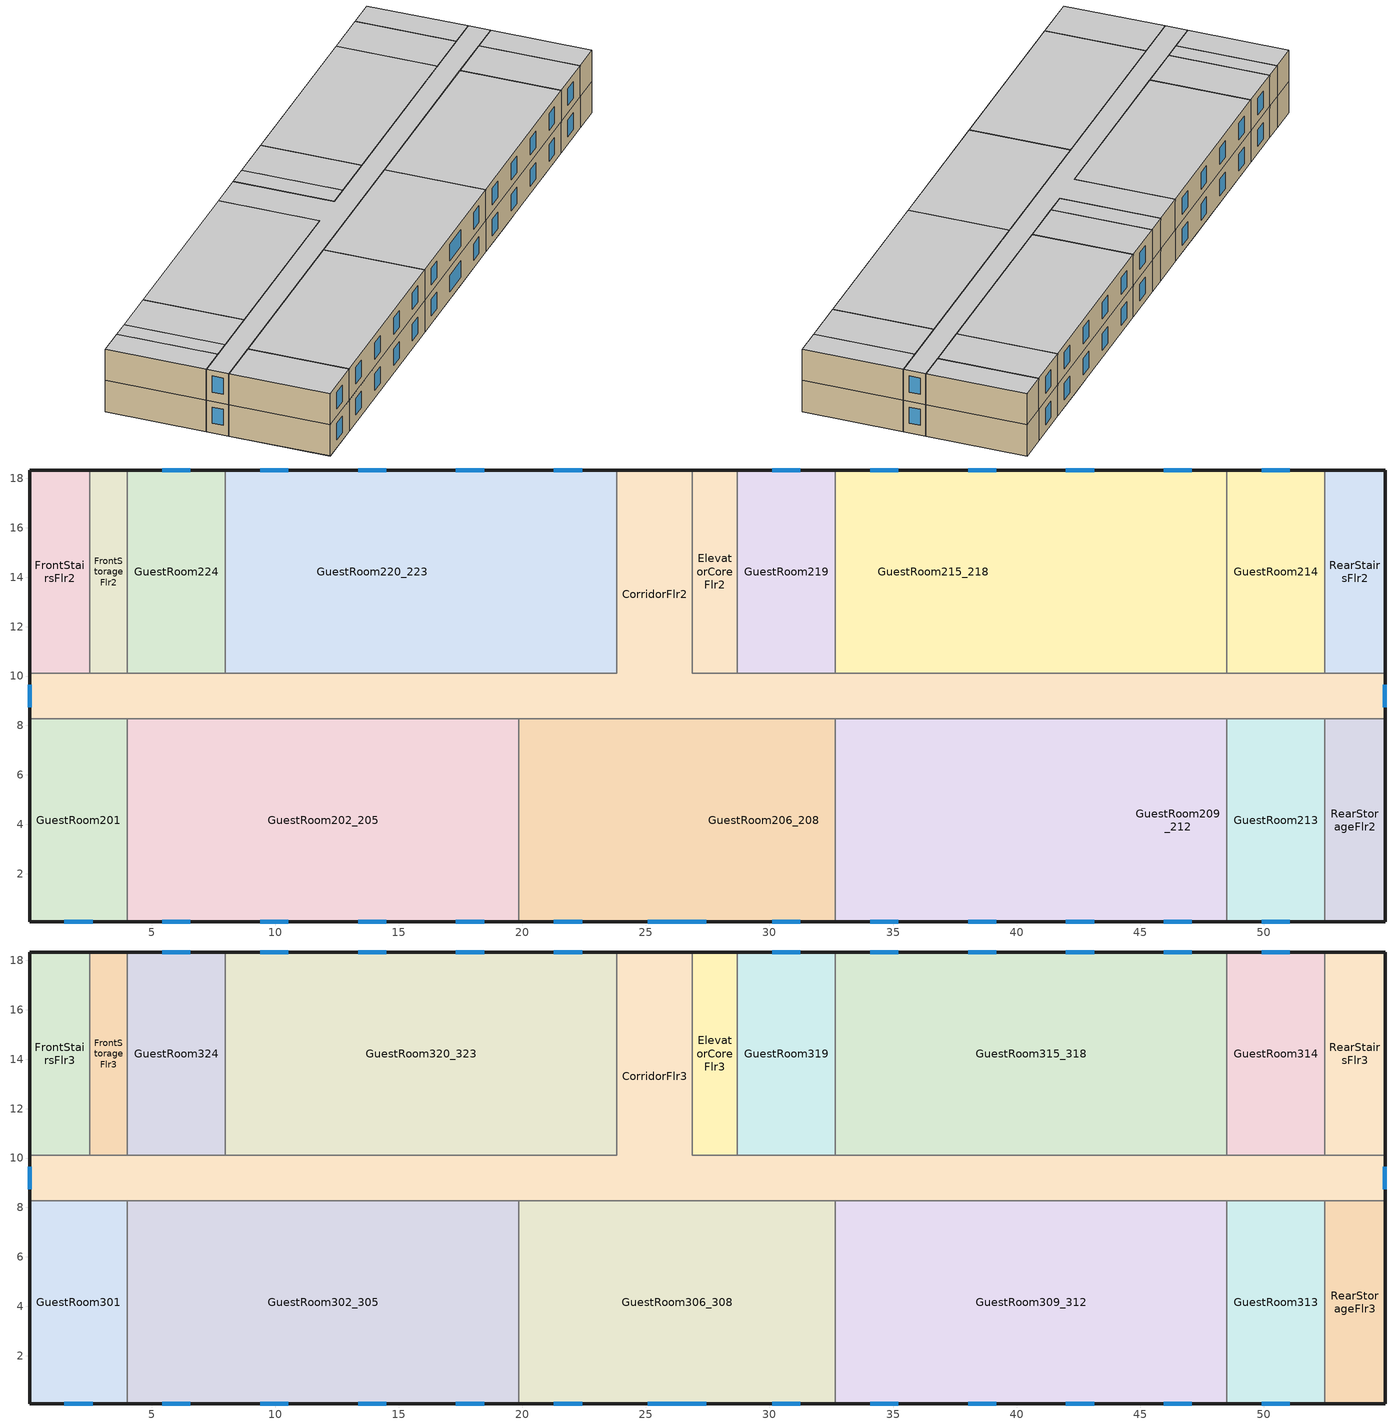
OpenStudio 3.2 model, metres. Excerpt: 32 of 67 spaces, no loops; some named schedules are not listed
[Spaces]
CorridorFlr2
 floor to CorridorFlr1: 26.87,18.34 26.87,10.11 54.91,10.11 54.91,8.28 0.05,8.28 0.05,10.11 23.82,10.11 23.82,18.34 z3.35
 wall outside: 0.05,10.11 0.05,8.28 / 54.91,8.28 54.91,10.11 / 26.87,18.34 23.82,18.34 z3.35:6.1
 wall to GuestRoom201: 0.05,8.28 4.01,8.28 z3.35:6.1
 wall to GuestRoom213: 48.51,8.28 52.47,8.28 z3.35:6.1
 wall to GuestRoom219: 32.66,10.11 28.7,10.11 z3.35:6.1
 wall to GuestRoom209_212: 32.66,8.28 48.51,8.28 z3.35:6.1
 wall to FrontStorageFlr2: 4.01,10.11 2.49,10.11 z3.35:6.1
 wall to RearStairsFlr2: 54.91,10.11 52.47,10.11 z3.35:6.1
 wall to ElevatorCoreFlr2: 28.7,10.11 26.87,10.11 26.87,18.34 z3.35:6.1
 wall to GuestRoom215_218: 48.51,10.11 32.66,10.11 z3.35:6.1
 wall to RearStorageFlr2: 52.47,8.28 54.91,8.28 z3.35:6.1
 wall to FrontStairsFlr2: 2.49,10.11 0.05,10.11 z3.35:6.1
 wall to GuestRoom206_208: 19.86,8.28 32.66,8.28 z3.35:6.1
 wall to GuestRoom220_223: 23.82,18.34 23.82,10.11 7.97,10.11 z3.35:6.1
 wall to GuestRoom202_205: 4.01,8.28 19.86,8.28 z3.35:6.1
 wall to GuestRoom224: 7.97,10.11 4.01,10.11 z3.35:6.1
 wall to GuestRoom214: 52.47,10.11 48.51,10.11 z3.35:6.1
 window: 0.05,9.66 0.05,8.73 / 54.91,8.73 54.91,9.66 z4.19:5.61
GuestRoom201
 floor to FrontLoungeFlr1: 4.01,8.28 4.01,0.05 0.05,0.05 0.05,8.28 z3.35
 wall outside: 0.05,8.28 0.05,0.05 4.01,0.05 z3.35:6.1
 wall to GuestRoom202_205: 4.01,0.05 4.01,8.28 z3.35:6.1
 window: 1.46,0.05 2.6,0.05 z4:5.45
GuestRoom220_223
 floor to FrontOfficeFlr1: 19.86,18.34 19.86,10.11 7.97,10.11 7.97,18.34 z3.35
 floor to ExerciseCenterFlr1: 23.82,18.34 23.82,10.11 19.86,10.11 19.86,18.34 z3.35
 wall outside: 23.82,18.34 7.97,18.34 z3.35:6.1
 wall to GuestRoom224: 7.97,18.34 7.97,10.11 z3.35:6.1
 window: 22.41,18.34 21.27,18.34 / 18.45,18.34 17.31,18.34 / 14.49,18.34 13.35,18.34 / 10.52,18.34 9.39,18.34 z4:5.45
GuestRoom202_205
 floor to FrontLoungeFlr1: 19.86,8.28 19.86,0.05 4.01,0.05 4.01,8.28 z3.35
 wall outside: 4.01,0.05 19.86,0.05 z3.35:6.1
 wall to GuestRoom206_208: 19.86,0.05 19.86,8.28 z3.35:6.1
 window: 17.31,0.05 18.45,0.05 / 9.39,0.05 10.52,0.05 / 13.35,0.05 14.49,0.05 / 5.42,0.05 6.56,0.05 z4:5.45
GuestRoom219
 floor to LaundryRoomFlr1: 32.66,18.34 32.66,10.11 28.7,10.11 28.7,18.34 z3.35
 wall outside: 32.66,18.34 28.7,18.34 z3.35:6.1
 wall to GuestRoom215_218: 32.66,10.11 32.66,18.34 z3.35:6.1
 wall to ElevatorCoreFlr2: 28.7,18.34 28.7,10.11 z3.35:6.1
 window: 31.25,18.34 30.11,18.34 z4:5.45
GuestRoom215_218
 floor to EmployeeLoungeFlr1: 44.55,18.34 44.55,10.11 40.59,10.11 40.59,18.34 z3.35
 floor to LaundryRoomFlr1: 40.59,18.34 40.59,10.11 32.66,10.11 32.66,18.34 z3.35
 floor to GuestRoom105: 48.51,18.34 48.51,10.11 44.55,10.11 44.55,18.34 z3.35
 wall outside: 48.51,18.34 32.66,18.34 z3.35:6.1
 wall to GuestRoom214: 48.51,10.11 48.51,18.34 z3.35:6.1
 window: 43.14,18.34 42,18.34 / 39.18,18.34 38.04,18.34 / 47.1,18.34 45.96,18.34 / 35.21,18.34 34.07,18.34 z4:5.45
GuestRoom213
 floor to GuestRoom103: 52.47,8.28 52.47,0.05 48.51,0.05 48.51,8.28 z3.35
 wall outside: 48.51,0.05 52.47,0.05 z3.35:6.1
 wall to GuestRoom209_212: 48.51,8.28 48.51,0.05 z3.35:6.1
 wall to RearStorageFlr2: 52.47,0.05 52.47,8.28 z3.35:6.1
 window: 49.92,0.05 51.06,0.05 z4:5.45
FrontStorageFlr2
 floor to FrontStorageFlr1: 4.01,18.34 4.01,10.11 2.49,10.11 2.49,18.34 z3.35
 wall outside: 4.01,18.34 2.49,18.34 z3.35:6.1
 wall to FrontStairsFlr2: 2.49,18.34 2.49,10.11 z3.35:6.1
 wall to GuestRoom224: 4.01,10.11 4.01,18.34 z3.35:6.1
GuestRoom206_208
 floor to RestroomFlr1: 23.82,8.28 23.82,0.05 19.86,0.05 19.86,8.28 z3.35
 floor to CorridorFlr1: 26.87,8.28 26.87,0.05 23.82,0.05 23.82,8.28 z3.35
 floor to MeetingRoomFlr1: 32.66,8.28 32.66,0.05 26.87,0.05 26.87,8.28 z3.35
 wall outside: 19.86,0.05 32.66,0.05 z3.35:6.1
 wall to GuestRoom209_212: 32.66,0.05 32.66,8.28 z3.35:6.1
 window: 25.08,0.05 27.44,0.05 / 21.27,0.05 22.41,0.05 / 30.11,0.05 31.25,0.05 z4:5.45
RearStorageFlr2
 floor to RearStorageFlr1: 54.91,8.28 54.91,0.05 52.47,0.05 52.47,8.28 z3.35
 wall outside: 52.47,0.05 54.91,0.05 54.91,8.28 z3.35:6.1
ElevatorCoreFlr2
 floor to ElevatorCoreFlr1: 28.7,18.34 28.7,10.11 26.87,10.11 26.87,18.34 z3.35
 wall outside: 28.7,18.34 26.87,18.34 z3.35:6.1
GuestRoom224
 floor to FrontOfficeFlr1: 7.97,18.34 7.97,10.11 4.01,10.11 4.01,18.34 z3.35
 wall outside: 7.97,18.34 4.01,18.34 z3.35:6.1
 window: 6.56,18.34 5.42,18.34 z4:5.45
RearStairsFlr2
 floor to RearStairsFlr1: 54.91,18.34 54.91,10.11 52.47,10.11 52.47,18.34 z3.35
 wall outside: 54.91,10.11 54.91,18.34 52.47,18.34 z3.35:6.1
 wall to GuestRoom214: 52.47,18.34 52.47,10.11 z3.35:6.1
FrontStairsFlr2
 floor to FrontStairsFlr1: 2.49,18.34 2.49,10.11 0.05,10.11 0.05,18.34 z3.35
 wall outside: 2.49,18.34 0.05,18.34 0.05,10.11 z3.35:6.1
GuestRoom209_212
 floor to GuestRoom102: 48.51,8.28 48.51,0.05 44.55,0.05 44.55,8.28 z3.35
 floor to GuestRoom101: 44.55,8.28 44.55,0.05 40.59,0.05 40.59,8.28 z3.35
 floor to MeetingRoomFlr1: 36.62,8.28 36.62,0.05 32.66,0.05 32.66,8.28 z3.35
 floor to MechanicalRoomFlr1: 40.59,8.28 40.59,0.05 36.62,0.05 36.62,8.28 z3.35
 wall outside: 32.66,0.05 48.51,0.05 z3.35:6.1
 window: 34.07,0.05 35.21,0.05 / 38.04,0.05 39.18,0.05 / 45.96,0.05 47.1,0.05 / 42,0.05 43.14,0.05 z4:5.45
GuestRoom214
 floor to GuestRoom104: 52.47,18.34 52.47,10.11 48.51,10.11 48.51,18.34 z3.35
 wall outside: 52.47,18.34 48.51,18.34 z3.35:6.1
 window: 51.06,18.34 49.92,18.34 z4:5.45
GuestRoom319
 floor to GuestRoom219: 32.66,18.34 32.66,10.11 28.7,10.11 28.7,18.34 z6.1
 wall outside: 32.66,18.34 28.7,18.34 z6.1:8.84
 wall to CorridorFlr3: 28.7,10.11 32.66,10.11 z6.1:8.84
 wall to GuestRoom315_318: 32.66,10.11 32.66,18.34 z6.1:8.84
 wall to ElevatorCoreFlr3: 28.7,18.34 28.7,10.11 z6.1:8.84
 window: 31.25,18.34 30.11,18.34 z6.75:8.19
 ceiling to GuestRoom419: 32.66,10.11 32.66,18.34 28.7,18.34 28.7,10.11 z8.84
GuestRoom320_323
 floor to GuestRoom220_223: 23.82,18.34 23.82,10.11 7.97,10.11 7.97,18.34 z6.1
 wall outside: 23.82,18.34 7.97,18.34 z6.1:8.84
 wall to CorridorFlr3: 7.97,10.11 23.82,10.11 23.82,18.34 z6.1:8.84
 wall to GuestRoom324: 7.97,18.34 7.97,10.11 z6.1:8.84
 window: 10.52,18.34 9.39,18.34 / 14.49,18.34 13.35,18.34 / 18.45,18.34 17.31,18.34 / 22.41,18.34 21.27,18.34 z6.75:8.19
 ceiling to GuestRoom420_423: 23.82,10.11 23.82,18.34 7.97,18.34 7.97,10.11 z8.84
RearStorageFlr3
 floor to RearStorageFlr2: 54.91,8.28 54.91,0.05 52.47,0.05 52.47,8.28 z6.1
 wall outside: 52.47,0.05 54.91,0.05 54.91,8.28 z6.1:8.84
 wall to GuestRoom313: 52.47,8.28 52.47,0.05 z6.1:8.84
 wall to CorridorFlr3: 54.91,8.28 52.47,8.28 z6.1:8.84
 ceiling to RearStorageFlr4: 54.91,0.05 54.91,8.28 52.47,8.28 52.47,0.05 z8.84
GuestRoom302_305
 floor to GuestRoom202_205: 19.86,8.28 19.86,0.05 4.01,0.05 4.01,8.28 z6.1
 wall outside: 4.01,0.05 19.86,0.05 z6.1:8.84
 wall to CorridorFlr3: 19.86,8.28 4.01,8.28 z6.1:8.84
 wall to GuestRoom306_308: 19.86,0.05 19.86,8.28 z6.1:8.84
 wall to GuestRoom301: 4.01,8.28 4.01,0.05 z6.1:8.84
 window: 5.42,0.05 6.56,0.05 / 17.31,0.05 18.45,0.05 / 9.39,0.05 10.52,0.05 / 13.35,0.05 14.49,0.05 z6.75:8.19
 ceiling to GuestRoom402_405: 19.86,0.05 19.86,8.28 4.01,8.28 4.01,0.05 z8.84
CorridorFlr3
 floor to CorridorFlr2: 26.87,18.34 26.87,10.11 54.91,10.11 54.91,8.28 0.05,8.28 0.05,10.11 23.82,10.11 23.82,18.34 z6.1
 wall outside: 0.05,10.11 0.05,8.28 / 26.87,18.34 23.82,18.34 / 54.91,8.28 54.91,10.11 z6.1:8.84
 wall to ElevatorCoreFlr3: 28.7,10.11 26.87,10.11 26.87,18.34 z6.1:8.84
 wall to FrontStairsFlr3: 2.49,10.11 0.05,10.11 z6.1:8.84
 wall to RearStairsFlr3: 54.91,10.11 52.47,10.11 z6.1:8.84
 wall to GuestRoom301: 0.05,8.28 4.01,8.28 z6.1:8.84
 wall to GuestRoom313: 48.51,8.28 52.47,8.28 z6.1:8.84
 wall to FrontStorageFlr3: 4.01,10.11 2.49,10.11 z6.1:8.84
 wall to GuestRoom314: 52.47,10.11 48.51,10.11 z6.1:8.84
 wall to GuestRoom324: 7.97,10.11 4.01,10.11 z6.1:8.84
 wall to GuestRoom309_312: 32.66,8.28 48.51,8.28 z6.1:8.84
 wall to GuestRoom306_308: 19.86,8.28 32.66,8.28 z6.1:8.84
 wall to GuestRoom315_318: 48.51,10.11 32.66,10.11 z6.1:8.84
 window: 54.91,8.73 54.91,9.66 / 0.05,9.66 0.05,8.73 z6.94:8.36
 ceiling to CorridorFlr4: 54.91,8.28 54.91,10.11 26.87,10.11 26.87,18.34 23.82,18.34 23.82,10.11 0.05,10.11 0.05,8.28 z8.84
GuestRoom315_318
 floor to GuestRoom215_218: 48.51,18.34 48.51,10.11 32.66,10.11 32.66,18.34 z6.1
 wall outside: 48.51,18.34 32.66,18.34 z6.1:8.84
 wall to GuestRoom314: 48.51,10.11 48.51,18.34 z6.1:8.84
 window: 35.21,18.34 34.07,18.34 / 43.14,18.34 42,18.34 / 47.1,18.34 45.96,18.34 / 39.18,18.34 38.04,18.34 z6.75:8.19
 ceiling to GuestRoom415_418: 48.51,10.11 48.51,18.34 32.66,18.34 32.66,10.11 z8.84
GuestRoom301
 floor to GuestRoom201: 4.01,8.28 4.01,0.05 0.05,0.05 0.05,8.28 z6.1
 wall outside: 0.05,8.28 0.05,0.05 4.01,0.05 z6.1:8.84
 window: 1.46,0.05 2.6,0.05 z6.75:8.19
 ceiling to GuestRoom401: 4.01,0.05 4.01,8.28 0.05,8.28 0.05,0.05 z8.84
GuestRoom314
 floor to GuestRoom214: 52.47,18.34 52.47,10.11 48.51,10.11 48.51,18.34 z6.1
 wall outside: 52.47,18.34 48.51,18.34 z6.1:8.84
 wall to RearStairsFlr3: 52.47,10.11 52.47,18.34 z6.1:8.84
 window: 51.06,18.34 49.92,18.34 z6.75:8.19
 ceiling to GuestRoom414: 52.47,10.11 52.47,18.34 48.51,18.34 48.51,10.11 z8.84
GuestRoom309_312
 floor to GuestRoom209_212: 48.51,8.28 48.51,0.05 32.66,0.05 32.66,8.28 z6.1
 wall outside: 32.66,0.05 48.51,0.05 z6.1:8.84
 wall to GuestRoom306_308: 32.66,8.28 32.66,0.05 z6.1:8.84
 wall to GuestRoom313: 48.51,0.05 48.51,8.28 z6.1:8.84
 window: 45.96,0.05 47.1,0.05 / 42,0.05 43.14,0.05 / 34.07,0.05 35.21,0.05 / 38.04,0.05 39.18,0.05 z6.75:8.19
 ceiling to GuestRoom409_412: 48.51,0.05 48.51,8.28 32.66,8.28 32.66,0.05 z8.84
ElevatorCoreFlr3
 floor to ElevatorCoreFlr2: 28.7,18.34 28.7,10.11 26.87,10.11 26.87,18.34 z6.1
 wall outside: 28.7,18.34 26.87,18.34 z6.1:8.84
 ceiling to ElevatorCoreFlr4: 28.7,10.11 28.7,18.34 26.87,18.34 26.87,10.11 z8.84
GuestRoom313
 floor to GuestRoom213: 52.47,8.28 52.47,0.05 48.51,0.05 48.51,8.28 z6.1
 wall outside: 48.51,0.05 52.47,0.05 z6.1:8.84
 window: 49.92,0.05 51.06,0.05 z6.75:8.19
 ceiling to GuestRoom413: 52.47,0.05 52.47,8.28 48.51,8.28 48.51,0.05 z8.84
GuestRoom306_308
 floor to GuestRoom206_208: 32.66,8.28 32.66,0.05 19.86,0.05 19.86,8.28 z6.1
 wall outside: 19.86,0.05 32.66,0.05 z6.1:8.84
 window: 21.27,0.05 22.41,0.05 / 25.08,0.05 27.44,0.05 / 30.11,0.05 31.25,0.05 z6.75:8.19
 ceiling to GuestRoom406_408: 32.66,0.05 32.66,8.28 19.86,8.28 19.86,0.05 z8.84
FrontStorageFlr3
 floor to FrontStorageFlr2: 4.01,18.34 4.01,10.11 2.49,10.11 2.49,18.34 z6.1
 wall outside: 4.01,18.34 2.49,18.34 z6.1:8.84
 wall to FrontStairsFlr3: 2.49,18.34 2.49,10.11 z6.1:8.84
 wall to GuestRoom324: 4.01,10.11 4.01,18.34 z6.1:8.84
 ceiling to FrontStorageFlr4: 4.01,10.11 4.01,18.34 2.49,18.34 2.49,10.11 z8.84
GuestRoom324
 floor to GuestRoom224: 7.97,18.34 7.97,10.11 4.01,10.11 4.01,18.34 z6.1
 wall outside: 7.97,18.34 4.01,18.34 z6.1:8.84
 window: 6.56,18.34 5.42,18.34 z6.75:8.19
 ceiling to GuestRoom424: 7.97,10.11 7.97,18.34 4.01,18.34 4.01,10.11 z8.84
RearStairsFlr3
 floor to RearStairsFlr2: 54.91,18.34 54.91,10.11 52.47,10.11 52.47,18.34 z6.1
 wall outside: 54.91,10.11 54.91,18.34 52.47,18.34 z6.1:8.84
 ceiling to RearStairsFlr4: 54.91,10.11 54.91,18.34 52.47,18.34 52.47,10.11 z8.84
FrontStairsFlr3
 floor to FrontStairsFlr2: 2.49,18.34 2.49,10.11 0.05,10.11 0.05,18.34 z6.1
 wall outside: 2.49,18.34 0.05,18.34 0.05,10.11 z6.1:8.84
 ceiling to FrontStairsFlr4: 2.49,10.11 2.49,18.34 0.05,18.34 0.05,10.11 z8.84
[Building]
-SmallHotel-ASHRAE 169-2006-2A created: 2020-01-30 15:07:55 -0700: North Axis {deg}=180; Default Construction Set=90.1-2010 - SmHotel - ASHRAE 169-2006-2A; Standards Number of Stories=4; Standards Number of Above Ground Stories=4; Standards Building Type=SmallHotel
[Site]
Houston Bush Intercontinental_TX_USA: Latitude {deg}=30; Longitude {deg}=-95.37; Time Zone {hr}=-6; Elevation {m}=29; Terrain=Suburbs
[Site:WaterMainsTemperature]
Calculation Method=Correlation; Annual Average Outdoor Air Temperature {C}=20.3167; Maximum Difference In Monthly Average Outdoor Air Temperatures {deltaC}=17.8
[SizingPeriod:DesignDay] Barometric Pressure {Pa}=100977; Sky Clearness=0; Rain Indicator=0; Snow Indicator=0; Day of Month=21; Daylight Saving Time Indicator=0; Humidity Indicating Type=Wetbulb; Dry-Bulb Temperature Range Modifier Type=DefaultMultipliers
Name | Maximum Dry-Bulb Temperature {C} | Daily Dry-Bulb Temperature Range {deltaC} | Humidity Indicating Conditions at Maximum Dry-Bulb | Wind Speed {m/s} | Wind Direction {deg} | Month | Day Type | Solar Model Indicator | ASHRAE Taub | ASHRAE Taud
Houston Bush Intercontinental Ann Htg 99.6% Condns DB | -1.6 | 0 | -1.6 | 2.8 | 0 | 1 | WinterDesignDay | ASHRAEClearSky
Houston Bush Intercontinental Ann Clg .4% Condns DB=>MWB | 36 | 10.1 | 24.8 | 3.5 | 170 | 7 | SummerDesignDay | ASHRAETau | 0.499 | 1.97
[Site:GroundTemperature:BuildingSurface]
20.56, 20.52, 20.65, 20.78, 20.93, 21.04, 21.11, 21.13, 21.1, 21, 20.86, 20.64
[ClimateZones]
Climate Zone Institution Name 1=ASHRAE; Climate Zone Document Name 1=ANSI/ASHRAE Standard 169; Climate Zone Document Year 1=2006; Climate Zone Value 1=2A; Climate Zone Institution Name 2=CEC; Climate Zone Document Name 2=California Climate Zone Descriptions; Climate Zone Document Year 2=1995
[Material:NoMass] Thermal Absorptance=0.9; Solar Absorptance=0.7
Name | Roughness | Thermal Resistance {m2-K/W} | Visible Absorptance
CP02 CARPET PAD | VeryRough | 0.21648 | 0.8
Typical Insulation R-6.78 | Smooth | 1.19347 | 0.7
Typical Carpet Pad | Smooth | 0.21648 | 0.8
Typical Insulation R-5.89 | Smooth | 1.03652 | 0.7
Typical Insulation R-19.72; Typical Insulation R-19.72 1; Typical Insulation R-19.72 2 | Smooth | 3.4722 | 0.7
Typical Insulation R-0.58; Typical Insulation R-0.58 1; Typical Insulation R-0.58 2 | Smooth | 0.101875 | 0.7
Typical Insulation R-8.93; Typical Insulation R-8.93 1 | Smooth | 1.57183 | 0.7
Typical Insulation R-13.45; Typical Insulation R-13.45 1 | Smooth | 2.368 | 0.7
[Material]
Name | Roughness | Thickness {m} | Conductivity {W/m-K} | Density {kg/m3} | Specific Heat {J/kg-K} | Thermal Absorptance | Solar Absorptance | Visible Absorptance
4 in. Normalweight Concrete Floor | MediumRough | 0.1016 | 2.31 | 2322 | 832 | 0.9 | 0.7 | 0.7
25mm Stucco | Smooth | 0.0254 | 0.72 | 1856 | 840 | 0.9 | 0.7 | 0.7
5/8 in. Gypsum Board | MediumSmooth | 0.0159 | 0.16 | 800 | 1090 | 0.9 | 0.7 | 0.7
Roof Membrane - Highly Reflective | VeryRough | 0.0095 | 0.16 | 1121.29 | 1460 | 0.75 | 0.45 | 0.7
Metal Roof Surface; F08 Metal surface | Smooth | 0.0008 | 45.28 | 7824 | 500 | 0.9 | 0.7 | 0.7
1/2 in. Gypsum Board | Smooth | 0.0127 | 0.16 | 800 | 1090 | 0.9 | 0.7 | 0.5
6 in. Normalweight Concrete Floor | MediumRough | 0.1524 | 2.31 | 2322 | 832 | 0.9 | 0.7 | 0.7
8 in. Concrete Block Basement Wall | MediumRough | 0.2032 | 1.326 | 1842 | 912 | 0.9 | 0.7 | 0.7
G05 25mm wood | MediumSmooth | 0.0254 | 0.15 | 608 | 1630 | 0.9 | 0.5 | 0.5
[DefaultConstructionSet] Interior Partition Construction=Typical Interior Partition
Name | Default Exterior Surface Constructions | Default Interior Surface Constructions | Default Ground Contact Surface Constructions | Default Exterior SubSurface Constructions | Default Interior SubSurface Constructions
90.1-2010 - SmHotel - ASHRAE 169-2006-2A | Default Surface Constructions 1 | Default Surface Constructions 2 | Default Surface Constructions 3 | Default Sub Surface Constructions 1 | Default Sub Surface Constructions 2
90.1-2010 - SmHotel - ASHRAE 169-2006-2A 1 | Default Surface Constructions 4 | Default Surface Constructions 5 | Default Surface Constructions 6 | Default Sub Surface Constructions 3 | Default Sub Surface Constructions 4
90.1-2010 - SmHotel - ASHRAE 169-2006-2A 2 | Default Surface Constructions 7 | Default Surface Constructions 8 | Default Surface Constructions 9 | Default Sub Surface Constructions 5 | Default Sub Surface Constructions 6
[DefaultSurfaceConstructions]
Name | Floor Construction | Wall Construction | Roof Ceiling Construction
Default Surface Constructions 1 | Typical Insulated Exterior Mass Floor R-9.35 | Typical Insulated Steel Framed Exterior Wall R-8.06 | Typical IEAD Roof - Highly Reflective R-20.83
Default Surface Constructions 2; Default Surface Constructions 5; Default Surface Constructions 8 | int_slab_floor_smallhotel | int_wall_smallhotel | int_slab_ceiling_smallhotel
Default Surface Constructions 3; Default Surface Constructions 6; Default Surface Constructions 9 | Typical Insulated Carpeted 6in Slab Floor | Typical Insulated Basement Mass Wall
Default Surface Constructions 4 | Typical Insulated Exterior Mass Floor R-11.49 | Typical Insulated Steel Framed Exterior Wall R-15.63 | Typical IEAD Roof - Highly Reflective R-20.83 1
Default Surface Constructions 7 | Typical Insulated Exterior Mass Floor R-11.49 1 | Typical Insulated Steel Framed Exterior Wall R-15.63 1 | Typical IEAD Roof - Highly Reflective R-20.83 2
[Construction]
Typical Insulated Exterior Mass Floor R-9.35: Typical Insulation R-6.78, 4 in. Normalweight Concrete Floor, Typical Carpet Pad
Typical Insulated Steel Framed Exterior Wall R-8.06: 25mm Stucco, 5/8 in. Gypsum Board, Typical Insulation R-5.89, 5/8 in. Gypsum Board
Typical IEAD Roof - Highly Reflective R-20.83: Roof Membrane - Highly Reflective, Typical Insulation R-19.72, Metal Roof Surface
int_slab_floor_smallhotel: 4 in. Normalweight Concrete Floor, CP02 CARPET PAD
int_wall_smallhotel: 1/2 in. Gypsum Board, 1/2 in. Gypsum Board
int_slab_ceiling_smallhotel: CP02 CARPET PAD, 4 in. Normalweight Concrete Floor
Typical Insulated Carpeted 6in Slab Floor: 6 in. Normalweight Concrete Floor, Typical Carpet Pad
Typical Insulated Basement Mass Wall: 8 in. Concrete Block Basement Wall
U 0.72 SHGC 0.25 Sgl Ref-B-M Tint 6mm: REF B TINT MID 6MM
Typical Insulated Metal Door R-1.43: F08 Metal surface, Typical Insulation R-0.58
U 0.88 SHGC 0.16 Sgl Ref-A-L Clr 6mm: REF A CLEAR LO 6MM
Typical Overhead Door: Typical Insulation R-8.93
U 1.98 SHGC 0.36 Sgl Ref-B-H Clr 6mm: REF B CLEAR HI 6MM
Typical Interior Window: Clear 3mm
Typical Interior Door; Typical Interior Partition: G05 25mm wood
Typical Insulated Exterior Mass Floor R-11.49: Typical Insulation R-8.93, 4 in. Normalweight Concrete Floor, Typical Carpet Pad
Typical Insulated Steel Framed Exterior Wall R-15.63: 25mm Stucco, 5/8 in. Gypsum Board, Typical Insulation R-13.45, 5/8 in. Gypsum Board
Typical IEAD Roof - Highly Reflective R-20.83 1: Roof Membrane - Highly Reflective, Typical Insulation R-19.72 1, Metal Roof Surface
Typical Insulated Metal Door R-1.43 1: F08 Metal surface, Typical Insulation R-0.58 1
U 1.98 SHGC 0.19 Simple Glazing Skylight U-1.98 SHGC 0.27: U 1.98 SHGC 0.19 Simple Glazing U-1.23 SHGC 0.27
Typical Insulated Exterior Mass Floor R-11.49 1: Typical Insulation R-8.93 1, 4 in. Normalweight Concrete Floor, Typical Carpet Pad
Typical Insulated Steel Framed Exterior Wall R-15.63 1: 25mm Stucco, 5/8 in. Gypsum Board, Typical Insulation R-13.45 1, 5/8 in. Gypsum Board
Typical IEAD Roof - Highly Reflective R-20.83 2: Roof Membrane - Highly Reflective, Typical Insulation R-19.72 2, Metal Roof Surface
Typical Insulated Metal Door R-1.43 2: F08 Metal surface, Typical Insulation R-0.58 2
U 1.98 SHGC 0.19 Simple Glazing Skylight U-1.98 SHGC 0.27 1: U 1.98 SHGC 0.19 Simple Glazing U-1.23 SHGC 0.27 1
[DefaultSubSurfaceConstructions]
Name | Fixed Window Construction | Operable Window Construction | Door Construction | Glass Door Construction | Overhead Door Construction | Skylight Construction | Tubular Daylight Dome Construction | Tubular Daylight Diffuser Construction
Default Sub Surface Constructions 1 | U 0.72 SHGC 0.25 Sgl Ref-B-M Tint 6mm | U 0.72 SHGC 0.25 Sgl Ref-B-M Tint 6mm | Typical Insulated Metal Door R-1.43 | U 0.88 SHGC 0.16 Sgl Ref-A-L Clr 6mm | Typical Overhead Door | U 1.98 SHGC 0.36 Sgl Ref-B-H Clr 6mm | Typical Interior Window | Typical Interior Window
Default Sub Surface Constructions 2; Default Sub Surface Constructions 4; Default Sub Surface Constructions 6 | Typical Interior Window | Typical Interior Window | Typical Interior Door
Default Sub Surface Constructions 3 | U 0.72 SHGC 0.25 Sgl Ref-B-M Tint 6mm | U 0.72 SHGC 0.25 Sgl Ref-B-M Tint 6mm | Typical Insulated Metal Door R-1.43 1 |  | Typical Overhead Door | U 1.98 SHGC 0.19 Simple Glazing Skylight U-1.98 SHGC 0.27 | Typical Interior Window | Typical Interior Window
Default Sub Surface Constructions 5 | U 0.72 SHGC 0.25 Sgl Ref-B-M Tint 6mm | U 0.72 SHGC 0.25 Sgl Ref-B-M Tint 6mm | Typical Insulated Metal Door R-1.43 2 |  | Typical Overhead Door | U 1.98 SHGC 0.19 Simple Glazing Skylight U-1.98 SHGC 0.27 1 | Typical Interior Window | Typical Interior Window
[WindowMaterial:Glazing] Optical Data Type=SpectralAverage; Infrared Transmittance at Normal Incidence=0; Front Side Infrared Hemispherical Emissivity=0.84; Conductivity {W/m-K}=0.9; Dirt Correction Factor for Solar and Visible Transmittance=1; Solar Diffusing=No
Name | Thickness {m} | Solar Transmittance at Normal Incidence | Front Side Solar Reflectance at Normal Incidence | Back Side Solar Reflectance at Normal Incidence | Visible Transmittance at Normal Incidence | Front Side Visible Reflectance at Normal Incidence | Back Side Visible Reflectance at Normal Incidence | Back Side Infrared Hemispherical Emissivity
REF B TINT MID 6MM | 0.006 | 0.1 | 0.11 | 0.41 | 0.13 | 0.1 | 0.32 | 0.45
REF A CLEAR LO 6MM | 0.006 | 0.066 | 0.341 | 0.493 | 0.08 | 0.41 | 0.37 | 0.4
REF B CLEAR HI 6MM | 0.006 | 0.24 | 0.16 | 0.32 | 0.3 | 0.16 | 0.29 | 0.6
Clear 3mm | 0.003 | 0.837 | 0.075 | 0.075 | 0.898 | 0.081 | 0.081 | 0.84
[WindowMaterial:SimpleGlazingSystem] U-Factor {W/m2-K}=7; Solar Heat Gain Coefficient=0.27; Visible Transmittance=0.15
U 1.98 SHGC 0.19 Simple Glazing U-1.23 SHGC 0.27; U 1.98 SHGC 0.19 Simple Glazing U-1.23 SHGC 0.27 1
[Space]
Name | Space Type | Default Construction Set | Building Story | Thermal Zone
GuestRoom319 | SmallHotel GuestRoom123Vac | 90.1-2010 - SmHotel - ASHRAE 169-2006-2A 2 | BuildingStory3 | GuestRoom319 ZN
GuestRoom209_212 | SmallHotel GuestRoom123Occ | 90.1-2010 - SmHotel - ASHRAE 169-2006-2A 1 | BuildingStory2 | GuestRoom209_212 ZN
CorridorFlr2 | SmallHotel Corridor | 90.1-2010 - SmHotel - ASHRAE 169-2006-2A 1 | BuildingStory2 | CorridorFlr2 ZN
FrontStairsFlr2 | SmallHotel Stair | 90.1-2010 - SmHotel - ASHRAE 169-2006-2A 1 | BuildingStory2 | FrontStairsFlr2 ZN
GuestRoom320_323 | SmallHotel GuestRoom123Occ | 90.1-2010 - SmHotel - ASHRAE 169-2006-2A 2 | BuildingStory3 | GuestRoom320_323 ZN
GuestRoom224 | SmallHotel GuestRoom123Occ | 90.1-2010 - SmHotel - ASHRAE 169-2006-2A 1 | BuildingStory2 | GuestRoom224 ZN
RearStorageFlr3 | SmallHotel Storage | 90.1-2010 - SmHotel - ASHRAE 169-2006-2A 2 | BuildingStory3 | RearStorageFlr3 ZN
GuestRoom302_305 | SmallHotel GuestRoom123Vac | 90.1-2010 - SmHotel - ASHRAE 169-2006-2A 2 | BuildingStory3 | GuestRoom302_305 ZN
CorridorFlr3 | SmallHotel Corridor | 90.1-2010 - SmHotel - ASHRAE 169-2006-2A 2 | BuildingStory3 | CorridorFlr3 ZN
GuestRoom215_218 | SmallHotel GuestRoom123Vac | 90.1-2010 - SmHotel - ASHRAE 169-2006-2A 1 | BuildingStory2 | GuestRoom215_218 ZN
GuestRoom201 | SmallHotel GuestRoom123Vac | 90.1-2010 - SmHotel - ASHRAE 169-2006-2A 1 | BuildingStory2 | GuestRoom201 ZN
GuestRoom220_223 | SmallHotel GuestRoom123Occ | 90.1-2010 - SmHotel - ASHRAE 169-2006-2A 1 | BuildingStory2 | GuestRoom220_223 ZN
GuestRoom315_318 | SmallHotel GuestRoom123Occ | 90.1-2010 - SmHotel - ASHRAE 169-2006-2A 2 | BuildingStory3 | GuestRoom315_318 ZN
FrontStorageFlr3 | SmallHotel Storage | 90.1-2010 - SmHotel - ASHRAE 169-2006-2A 2 | BuildingStory3 | FrontStorageFlr3 ZN
GuestRoom202_205 | SmallHotel GuestRoom123Occ | 90.1-2010 - SmHotel - ASHRAE 169-2006-2A 1 | BuildingStory2 | GuestRoom202_205 ZN
GuestRoom301 | SmallHotel GuestRoom123Vac | 90.1-2010 - SmHotel - ASHRAE 169-2006-2A 2 | BuildingStory3 | GuestRoom301 ZN
GuestRoom219 | SmallHotel GuestRoom123Occ | 90.1-2010 - SmHotel - ASHRAE 169-2006-2A 1 | BuildingStory2 | GuestRoom219 ZN
GuestRoom213 | SmallHotel GuestRoom123Occ | 90.1-2010 - SmHotel - ASHRAE 169-2006-2A 1 | BuildingStory2 | GuestRoom213 ZN
GuestRoom314 | SmallHotel GuestRoom123Occ | 90.1-2010 - SmHotel - ASHRAE 169-2006-2A 2 | BuildingStory3 | GuestRoom314 ZN
RearStorageFlr2 | SmallHotel Storage | 90.1-2010 - SmHotel - ASHRAE 169-2006-2A 1 | BuildingStory2 | RearStorageFlr2 ZN
FrontStorageFlr2 | SmallHotel Storage | 90.1-2010 - SmHotel - ASHRAE 169-2006-2A 1 | BuildingStory2 | FrontStorageFlr2 ZN
GuestRoom313 | SmallHotel GuestRoom123Vac | 90.1-2010 - SmHotel - ASHRAE 169-2006-2A 2 | BuildingStory3 | GuestRoom313 ZN
GuestRoom309_312 | SmallHotel GuestRoom123Occ | 90.1-2010 - SmHotel - ASHRAE 169-2006-2A 2 | BuildingStory3 | GuestRoom309_312 ZN
ElevatorCoreFlr3 | SmallHotel ElevatorCore | 90.1-2010 - SmHotel - ASHRAE 169-2006-2A 2 | BuildingStory3 | ElevatorCoreFlr3 ZN
GuestRoom206_208 | SmallHotel GuestRoom123Occ | 90.1-2010 - SmHotel - ASHRAE 169-2006-2A 1 | BuildingStory2 | GuestRoom206_208 ZN
ElevatorCoreFlr2 | SmallHotel ElevatorCore | 90.1-2010 - SmHotel - ASHRAE 169-2006-2A 1 | BuildingStory2 | ElevatorCoreFlr2 ZN
GuestRoom306_308 | SmallHotel GuestRoom123Vac | 90.1-2010 - SmHotel - ASHRAE 169-2006-2A 2 | BuildingStory3 | GuestRoom306_308 ZN
FrontStairsFlr3 | SmallHotel Stair | 90.1-2010 - SmHotel - ASHRAE 169-2006-2A 2 | BuildingStory3 | FrontStairsFlr3 ZN
RearStairsFlr2 | SmallHotel Stair | 90.1-2010 - SmHotel - ASHRAE 169-2006-2A 1 | BuildingStory2 | RearStairsFlr2 ZN
RearStairsFlr3 | SmallHotel Stair | 90.1-2010 - SmHotel - ASHRAE 169-2006-2A 2 | BuildingStory3 | RearStairsFlr3 ZN
GuestRoom324 | SmallHotel GuestRoom123Vac | 90.1-2010 - SmHotel - ASHRAE 169-2006-2A 2 | BuildingStory3 | GuestRoom324 ZN
GuestRoom214 | SmallHotel GuestRoom123Occ | 90.1-2010 - SmHotel - ASHRAE 169-2006-2A 1 | BuildingStory2 | GuestRoom214 ZN
[BuildingStory]
BuildingStory2; BuildingStory3
[SpaceType] Standards Building Type=SmallHotel
Name | Default Schedule Set | Design Specification Outdoor Air Object | Standards Space Type
SmallHotel Corridor | SmallHotel Corridor Schedule Set | SmallHotel Corridor Ventilation | Corridor
SmallHotel ElevatorCore | SmallHotel ElevatorCore Schedule Set | SmallHotel ElevatorCore Ventilation | ElevatorCore
SmallHotel Stair | SmallHotel Stair Schedule Set | SmallHotel Stair Ventilation | Stair
SmallHotel Storage | SmallHotel Storage Schedule Set | SmallHotel Storage Ventilation | Storage
SmallHotel GuestRoom123Occ | SmallHotel GuestRoom123Occ Schedule Set | SmallHotel GuestRoom123Occ Ventilation | GuestRoom123Occ
SmallHotel GuestRoom123Vac | SmallHotel GuestRoom123Vac Schedule Set | SmallHotel GuestRoom123Vac Ventilation | GuestRoom123Vac
[Lights:Definition] Design Level Calculation Method=Watts/Area; Fraction Radiant=0.7; Fraction Visible=0.2
Name | Watts per Space Floor Area {W/m2}
SmallHotel Corridor Lights Definition | 8.52502
SmallHotel GuestRoom123Occ Lights Definition; SmallHotel GuestRoom123Vac Lights Definition | 8.07293
SmallHotel Stair Lights Definition | 7.4271
SmallHotel Storage Lights Definition | 6.78126
[Lights] Fraction Replaceable=1
Name | Lights Definition | Space or SpaceType
SmallHotel Corridor Lights | SmallHotel Corridor Lights Definition | SmallHotel Corridor
SmallHotel GuestRoom123Occ Lights | SmallHotel GuestRoom123Occ Lights Definition | SmallHotel GuestRoom123Occ
SmallHotel GuestRoom123Vac Lights | SmallHotel GuestRoom123Vac Lights Definition | SmallHotel GuestRoom123Vac
SmallHotel Stair Lights | SmallHotel Stair Lights Definition | SmallHotel Stair
SmallHotel Storage Lights | SmallHotel Storage Lights Definition | SmallHotel Storage
[DesignSpecification:OutdoorAir] Outdoor Air Method=Sum
Name | Outdoor Air Flow per Floor Area {m3/s-m2} | Outdoor Air Flow per Person {m3/s-person}
SmallHotel Corridor Ventilation; SmallHotel Stair Ventilation | 0.0003048
SmallHotel ElevatorCore Ventilation; SmallHotel Storage Ventilation | 0.0006096
SmallHotel GuestRoom123Occ Ventilation; SmallHotel GuestRoom123Vac Ventilation | 0.0003048 | 0.00235974
[DefaultScheduleSet]
Name | Number of People Schedule | People Activity Level Schedule | Lighting Schedule | Electric Equipment Schedule | Infiltration Schedule
SmallHotel Corridor Schedule Set | HotelSmall AlwaysOff | HotelSmall Activity_Sch | HotelSmall BLDG_LIGHT_CORRIDOR_SCH | HotelSmall AlwaysOff | Always On
SmallHotel ElevatorCore Schedule Set |  |  | HotelSmall AlwaysOff | HotelSmall BLDG_ELEVATORS | Always On
SmallHotel GuestRoom123Occ Schedule Set | HotelSmall GuestRoom_Occ_Sch | HotelSmall Activity_Sch | HotelSmall BLDG_LIGHT_GUESTROOM_SCH_2010 | HotelSmall GuestRoom_Eqp_Sch_Base | HotelSmall GuestRoom_Infil_Sch
SmallHotel GuestRoom123Vac Schedule Set | HotelSmall AlwaysOff | HotelSmall Activity_Sch | HotelSmall AlwaysOff | HotelSmall AlwaysOff | HotelSmall GuestRoom_Infil_Sch
SmallHotel Stair Schedule Set | HotelSmall AlwaysOff | HotelSmall Activity_Sch | HotelSmall BLDG_LIGHT_STAIR_SCH | HotelSmall AlwaysOff | Always On
SmallHotel Storage Schedule Set | HotelSmall AlwaysOff | HotelSmall Activity_Sch | HotelSmall BLDG_LIGHT_STORAGE_SCH | HotelSmall AlwaysOff | Always On
[ThermostatSetpoint:DualSetpoint]
Name | Heating Setpoint Temperature Schedule | Cooling Setpoint Temperature Schedule
SmallHotel Corridor Thermostat 2; SmallHotel Corridor Thermostat 3; SmallHotel ElevatorCore Thermostat 1; SmallHotel ElevatorCore Thermostat 2 | HotelSmall CommonArea_HtgSP_Sch | HotelSmall CommonArea_ClgSP_Sch
SmallHotel Stair Thermostat 2; SmallHotel Stair Thermostat 3; SmallHotel Stair Thermostat 5; SmallHotel Stair Thermostat 6 | HotelSmall SemiHeated_HtgSP_Sch | HotelSmall CommonArea_ClgSP_Sch
SmallHotel Storage Thermostat 2; SmallHotel Storage Thermostat 3; SmallHotel Storage Thermostat 5; SmallHotel Storage Thermostat 6 | HotelSmall SemiHeated_HtgSP_Sch | HotelSmall StorageArea_ClgSP_Sch
SmallHotel GuestRoom123Vac Thermostat 3; SmallHotel GuestRoom123Vac Thermostat 4; SmallHotel GuestRoom123Vac Thermostat 5; SmallHotel GuestRoom123Vac Thermostat 6; SmallHotel GuestRoom123Vac Thermostat 7; SmallHotel GuestRoom123Vac Thermostat 8; SmallHotel GuestRoom123Vac Thermostat 9; SmallHotel GuestRoom123Vac Thermostat 10 | HotelSmall VacGuestRoom_HtgSP_Sch | HotelSmall VacGuestRoom_ClgSP_Sch
SmallHotel GuestRoom123Occ Thermostat 4; SmallHotel GuestRoom123Occ Thermostat 5; SmallHotel GuestRoom123Occ Thermostat 6; SmallHotel GuestRoom123Occ Thermostat 7; SmallHotel GuestRoom123Occ Thermostat 8; SmallHotel GuestRoom123Occ Thermostat 9; SmallHotel GuestRoom123Occ Thermostat 10; SmallHotel GuestRoom123Occ Thermostat 11; SmallHotel GuestRoom123Occ Thermostat 12; SmallHotel GuestRoom123Occ Thermostat 13; SmallHotel GuestRoom123Occ Thermostat 14; SmallHotel GuestRoom123Occ Thermostat 15 | HotelSmall Adva_OccGuestRoom_HtgSP_Sch | HotelSmall Adva_OccGuestRoom_ClgSP_Sch
[ElectricEquipment:Definition] Design Level Calculation Method=Watts/Area; Watts per Space Floor Area {W/m2}=11.8403; Fraction Radiant=0.5
SmallHotel GuestRoom123Occ Elec Equip Definition; SmallHotel GuestRoom123Vac Elec Equip Definition
[ElectricEquipment]
Name | Electric Equipment Definition | Space or SpaceType
SmallHotel GuestRoom123Occ Elec Equip | SmallHotel GuestRoom123Occ Elec Equip Definition | SmallHotel GuestRoom123Occ
SmallHotel GuestRoom123Vac Elec Equip | SmallHotel GuestRoom123Vac Elec Equip Definition | SmallHotel GuestRoom123Vac
[People:Definition] Number of People Calculation Method=People/Area; People per Space Floor Area {person/m2}=0.0459619; Fraction Radiant=0.3
SmallHotel GuestRoom123Occ People Definition; SmallHotel GuestRoom123Vac People Definition
[People] Work Efficiency Schedule=Work Efficiency Schedule; Clothing Insulation Schedule=Clothing Schedule; Air Velocity Schedule=Air Velocity Schedule; Multiplier=1
Name | People Definition | Space or SpaceType
SmallHotel GuestRoom123Occ People | SmallHotel GuestRoom123Occ People Definition | SmallHotel GuestRoom123Occ
SmallHotel GuestRoom123Vac People | SmallHotel GuestRoom123Vac People Definition | SmallHotel GuestRoom123Vac
[SpaceInfiltration:DesignFlowRate] Design Flow Rate Calculation Method=Flow/ExteriorArea; Flow per Exterior Surface Area {m3/s-m2}=0.000569573; Constant Term Coefficient=0; Temperature Term Coefficient=0; Velocity Term Coefficient=0.224; Velocity Squared Term Coefficient=0
Name | Space or SpaceType | Schedule
CorridorFlr2 Infiltration | CorridorFlr2 | Always On
CorridorFlr3 Infiltration | CorridorFlr3 | Always On
ElevatorCoreFlr2 Infiltration | ElevatorCoreFlr2 | Always On
ElevatorCoreFlr3 Infiltration | ElevatorCoreFlr3 | Always On
FrontStairsFlr2 Infiltration | FrontStairsFlr2 | Always On
FrontStairsFlr3 Infiltration | FrontStairsFlr3 | Always On
FrontStorageFlr2 Infiltration | FrontStorageFlr2 | Always On
FrontStorageFlr3 Infiltration | FrontStorageFlr3 | Always On
GuestRoom201 Infiltration | GuestRoom201 | HotelSmall GuestRoom_Infil_Sch
GuestRoom202_205 Infiltration | GuestRoom202_205 | HotelSmall GuestRoom_Infil_Sch
GuestRoom206_208 Infiltration | GuestRoom206_208 | HotelSmall GuestRoom_Infil_Sch
GuestRoom209_212 Infiltration | GuestRoom209_212 | HotelSmall GuestRoom_Infil_Sch
GuestRoom213 Infiltration | GuestRoom213 | HotelSmall GuestRoom_Infil_Sch
GuestRoom214 Infiltration | GuestRoom214 | HotelSmall GuestRoom_Infil_Sch
GuestRoom215_218 Infiltration | GuestRoom215_218 | HotelSmall GuestRoom_Infil_Sch
GuestRoom219 Infiltration | GuestRoom219 | HotelSmall GuestRoom_Infil_Sch
GuestRoom220_223 Infiltration | GuestRoom220_223 | HotelSmall GuestRoom_Infil_Sch
GuestRoom224 Infiltration | GuestRoom224 | HotelSmall GuestRoom_Infil_Sch
GuestRoom301 Infiltration | GuestRoom301 | HotelSmall GuestRoom_Infil_Sch
GuestRoom302_305 Infiltration | GuestRoom302_305 | HotelSmall GuestRoom_Infil_Sch
GuestRoom306_308 Infiltration | GuestRoom306_308 | HotelSmall GuestRoom_Infil_Sch
GuestRoom309_312 Infiltration | GuestRoom309_312 | HotelSmall GuestRoom_Infil_Sch
GuestRoom313 Infiltration | GuestRoom313 | HotelSmall GuestRoom_Infil_Sch
GuestRoom314 Infiltration | GuestRoom314 | HotelSmall GuestRoom_Infil_Sch
GuestRoom315_318 Infiltration | GuestRoom315_318 | HotelSmall GuestRoom_Infil_Sch
GuestRoom319 Infiltration | GuestRoom319 | HotelSmall GuestRoom_Infil_Sch
GuestRoom320_323 Infiltration | GuestRoom320_323 | HotelSmall GuestRoom_Infil_Sch
GuestRoom324 Infiltration | GuestRoom324 | HotelSmall GuestRoom_Infil_Sch
RearStairsFlr2 Infiltration | RearStairsFlr2 | Always On
RearStairsFlr3 Infiltration | RearStairsFlr3 | Always On
RearStorageFlr2 Infiltration | RearStorageFlr2 | Always On
RearStorageFlr3 Infiltration | RearStorageFlr3 | Always On
[ThermalZone] Use Ideal Air Loads=No
CorridorFlr2 ZN: Thermostat=SmallHotel Corridor Thermostat 2
CorridorFlr3 ZN: Thermostat=SmallHotel Corridor Thermostat 3
ElevatorCoreFlr2 ZN: Thermostat=SmallHotel ElevatorCore Thermostat 1
ElevatorCoreFlr3 ZN: Thermostat=SmallHotel ElevatorCore Thermostat 2
FrontStairsFlr2 ZN: Thermostat=SmallHotel Stair Thermostat 2
FrontStairsFlr3 ZN: Thermostat=SmallHotel Stair Thermostat 3
FrontStorageFlr2 ZN: Thermostat=SmallHotel Storage Thermostat 2
FrontStorageFlr3 ZN: Thermostat=SmallHotel Storage Thermostat 3
GuestRoom201 ZN: Thermostat=SmallHotel GuestRoom123Vac Thermostat 3
GuestRoom202_205 ZN: Thermostat=SmallHotel GuestRoom123Occ Thermostat 4
GuestRoom206_208 ZN: Thermostat=SmallHotel GuestRoom123Occ Thermostat 5
GuestRoom209_212 ZN: Thermostat=SmallHotel GuestRoom123Occ Thermostat 6; Primary Daylighting Control=GuestRoom209_212 Daylt Sensor 1; Fraction of Zone Controlled by Primary Daylighting Control=0.999; Secondary Daylighting Control=GuestRoom209_212 Daylt Sensor 2; Fraction of Zone Controlled by Secondary Daylighting Control=8.67362e-19
GuestRoom213 ZN: Thermostat=SmallHotel GuestRoom123Occ Thermostat 7
GuestRoom214 ZN: Thermostat=SmallHotel GuestRoom123Occ Thermostat 8
GuestRoom215_218 ZN: Thermostat=SmallHotel GuestRoom123Vac Thermostat 4
GuestRoom219 ZN: Thermostat=SmallHotel GuestRoom123Occ Thermostat 9
GuestRoom220_223 ZN: Thermostat=SmallHotel GuestRoom123Occ Thermostat 10
GuestRoom224 ZN: Thermostat=SmallHotel GuestRoom123Occ Thermostat 11
GuestRoom301 ZN: Thermostat=SmallHotel GuestRoom123Vac Thermostat 5
GuestRoom302_305 ZN: Thermostat=SmallHotel GuestRoom123Vac Thermostat 6
GuestRoom306_308 ZN: Thermostat=SmallHotel GuestRoom123Vac Thermostat 7
GuestRoom309_312 ZN: Thermostat=SmallHotel GuestRoom123Occ Thermostat 12
GuestRoom313 ZN: Thermostat=SmallHotel GuestRoom123Vac Thermostat 8
GuestRoom314 ZN: Thermostat=SmallHotel GuestRoom123Occ Thermostat 13
GuestRoom315_318 ZN: Thermostat=SmallHotel GuestRoom123Occ Thermostat 14
GuestRoom319 ZN: Thermostat=SmallHotel GuestRoom123Vac Thermostat 9
GuestRoom320_323 ZN: Thermostat=SmallHotel GuestRoom123Occ Thermostat 15
GuestRoom324 ZN: Thermostat=SmallHotel GuestRoom123Vac Thermostat 10
RearStairsFlr2 ZN: Thermostat=SmallHotel Stair Thermostat 5
RearStairsFlr3 ZN: Thermostat=SmallHotel Stair Thermostat 6
RearStorageFlr2 ZN: Thermostat=SmallHotel Storage Thermostat 5
RearStorageFlr3 ZN: Thermostat=SmallHotel Storage Thermostat 6
[Exterior:Lights:Definition]
NonDimming Exterior Lights Def: Design Level {W}=4188
[Exterior:Lights]
NonDimming Exterior Lights Def: Exterior Lights Definition=NonDimming Exterior Lights Def; Schedule=HotelSmall Exterior_Lgt_ALWAYS_ON; Control Option=AstronomicalClock
[Daylighting:Control] Space=GuestRoom209_212; Position Z-Coordinate {m}=4.1148; Illuminance Setpoint {lux}=375; Lighting Control Type=Stepped; Minimum Input Power Fraction for Continuous Dimming Control=0.3; Minimum Light Output Fraction for Continuous Dimming Control=0.2; Number of Stepped Control Steps=3; Probability Lighting will be Reset When Needed in Manual Stepped Control=1; Maximum Allowable Discomfort Glare Index=22
Name | Position X-Coordinate {m} | Position Y-Coordinate {m}
GuestRoom209_212 Daylt Sensor 1 | 34.6435 | 1.43062
GuestRoom209_212 Daylt Sensor 2 | 38.6059 | 2.83333
[Schedule:Ruleset]
Name | Default Day Schedule | Summer Design Day Schedule | Winter Design Day Schedule
HotelSmall AlwaysOff | HotelSmall AlwaysOff Default | HotelSmall AlwaysOff Summer Design Day | HotelSmall AlwaysOff Winter Design Day
HotelSmall Activity_Sch | HotelSmall Activity_Sch Default | HotelSmall Activity_Sch Summer Design Day | HotelSmall Activity_Sch Winter Design Day
HotelSmall BLDG_LIGHT_CORRIDOR_SCH | HotelSmall BLDG_LIGHT_CORRIDOR_SCH Default | HotelSmall BLDG_LIGHT_CORRIDOR_SCH Summer Design Day | HotelSmall BLDG_LIGHT_CORRIDOR_SCH Winter Design Day
Always On | Always On Default
HotelSmall CommonArea_HtgSP_Sch | HotelSmall CommonArea_HtgSP_Sch Default | HotelSmall CommonArea_HtgSP_Sch Summer Design Day | HotelSmall CommonArea_HtgSP_Sch Winter Design Day
HotelSmall CommonArea_ClgSP_Sch | HotelSmall CommonArea_ClgSP_Sch Default | HotelSmall CommonArea_ClgSP_Sch Summer Design Day | HotelSmall CommonArea_ClgSP_Sch Winter Design Day
HotelSmall BLDG_ELEVATORS | HotelSmall BLDG_ELEVATORS Default | HotelSmall BLDG_ELEVATORS Summer Design Day | HotelSmall BLDG_ELEVATORS Winter Design Day
Clothing Schedule | Clothing Schedule Default Winter Clothes
Air Velocity Schedule | Air Velocity Schedule Default
Work Efficiency Schedule | Work Efficiency Schedule Default
HotelSmall GuestRoom_Occ_Sch | HotelSmall GuestRoom_Occ_Sch Default | HotelSmall GuestRoom_Occ_Sch Summer Design Day | HotelSmall GuestRoom_Occ_Sch Winter Design Day
HotelSmall BLDG_LIGHT_GUESTROOM_SCH_2010 | HotelSmall BLDG_LIGHT_GUESTROOM_SCH_2010 Default | HotelSmall BLDG_LIGHT_GUESTROOM_SCH_2010 Summer Design Day | HotelSmall BLDG_LIGHT_GUESTROOM_SCH_2010 Winter Design Day
HotelSmall GuestRoom_Eqp_Sch_Base | HotelSmall GuestRoom_Eqp_Sch_Base Default | HotelSmall GuestRoom_Eqp_Sch_Base Summer Design Day | HotelSmall GuestRoom_Eqp_Sch_Base Winter Design Day
HotelSmall GuestRoom_Infil_Sch | HotelSmall GuestRoom_Infil_Sch Default | HotelSmall GuestRoom_Infil_Sch Summer Design Day | HotelSmall GuestRoom_Infil_Sch Winter Design Day
HotelSmall Adva_OccGuestRoom_HtgSP_Sch | HotelSmall Adva_OccGuestRoom_HtgSP_Sch Default | HotelSmall Adva_OccGuestRoom_HtgSP_Sch Summer Design Day | HotelSmall Adva_OccGuestRoom_HtgSP_Sch Winter Design Day
HotelSmall Adva_OccGuestRoom_ClgSP_Sch | HotelSmall Adva_OccGuestRoom_ClgSP_Sch Default | HotelSmall Adva_OccGuestRoom_ClgSP_Sch Summer Design Day | HotelSmall Adva_OccGuestRoom_ClgSP_Sch Winter Design Day
HotelSmall VacGuestRoom_HtgSP_Sch | HotelSmall VacGuestRoom_HtgSP_Sch Default | HotelSmall VacGuestRoom_HtgSP_Sch Summer Design Day | HotelSmall VacGuestRoom_HtgSP_Sch Winter Design Day
HotelSmall VacGuestRoom_ClgSP_Sch | HotelSmall VacGuestRoom_ClgSP_Sch Default | HotelSmall VacGuestRoom_ClgSP_Sch Summer Design Day | HotelSmall VacGuestRoom_ClgSP_Sch Winter Design Day
HotelSmall SemiHeated_HtgSP_Sch | HotelSmall SemiHeated_HtgSP_Sch Default | HotelSmall SemiHeated_HtgSP_Sch Summer Design Day | HotelSmall SemiHeated_HtgSP_Sch Winter Design Day
HotelSmall BLDG_LIGHT_STAIR_SCH | HotelSmall BLDG_LIGHT_STAIR_SCH Default | HotelSmall BLDG_LIGHT_STAIR_SCH Summer Design Day | HotelSmall BLDG_LIGHT_STAIR_SCH Winter Design Day
HotelSmall BLDG_LIGHT_STORAGE_SCH | HotelSmall BLDG_LIGHT_STORAGE_SCH Default | HotelSmall BLDG_LIGHT_STORAGE_SCH Summer Design Day | HotelSmall BLDG_LIGHT_STORAGE_SCH Winter Design Day
HotelSmall Exterior_Lgt_ALWAYS_ON | HotelSmall Exterior_Lgt_ALWAYS_ON Default | HotelSmall Exterior_Lgt_ALWAYS_ON Summer Design Day | HotelSmall Exterior_Lgt_ALWAYS_ON Winter Design Day
HotelSmall StorageArea_ClgSP_Sch | HotelSmall CommonArea_ClgSP_Sch Default 1 | HotelSmall CommonArea_ClgSP_Sch Summer Design Day 1 | HotelSmall CommonArea_ClgSP_Sch Winter Design Day 1
[Schedule:Day]
HotelSmall AlwaysOff Default; HotelSmall AlwaysOff Winter Design Day; HotelSmall AlwaysOff Summer Design Day; Work Efficiency Schedule Default; HotelSmall GuestRoom_Occ_Sch Winter Design Day; HotelSmall BLDG_LIGHT_GUESTROOM_SCH_2010 Winter Design Day; HotelSmall GuestRoom_Eqp_Sch_Base Winter Design Day; HotelSmall GuestRoom_Infil_Sch Winter Design Day: 24, 0, 0
HotelSmall Activity_Sch Default; HotelSmall Activity_Sch Winter Design Day; HotelSmall Activity_Sch Summer Design Day: 24, 0, 132
HotelSmall BLDG_LIGHT_CORRIDOR_SCH Default; Always On Default; Clothing Schedule Default Winter Clothes; HotelSmall GuestRoom_Occ_Sch Summer Design Day; HotelSmall BLDG_LIGHT_GUESTROOM_SCH_2010 Summer Design Day; HotelSmall GuestRoom_Eqp_Sch_Base Summer Design Day; HotelSmall GuestRoom_Infil_Sch Summer Design Day; HotelSmall Exterior_Lgt_ALWAYS_ON Default; HotelSmall Exterior_Lgt_ALWAYS_ON Winter Design Day; HotelSmall Exterior_Lgt_ALWAYS_ON Summer Design Day: 24, 0, 1
HotelSmall CommonArea_HtgSP_Sch Default; HotelSmall CommonArea_HtgSP_Sch Winter Design Day; HotelSmall CommonArea_HtgSP_Sch Summer Design Day; HotelSmall Adva_OccGuestRoom_HtgSP_Sch Winter Design Day; HotelSmall Adva_OccGuestRoom_HtgSP_Sch Summer Design Day; HotelSmall Adva_OccGuestRoom_ClgSP_Sch Winter Design Day; HotelSmall Adva_OccGuestRoom_ClgSP_Sch Summer Design Day: 24, 0, 21.111
HotelSmall CommonArea_ClgSP_Sch Default; HotelSmall CommonArea_ClgSP_Sch Winter Design Day; HotelSmall CommonArea_ClgSP_Sch Summer Design Day; HotelSmall CommonArea_ClgSP_Sch Summer Design Day 1; HotelSmall CommonArea_ClgSP_Sch Winter Design Day 1: 24, 0, 23.889
HotelSmall BLDG_ELEVATORS Default: 4, 0, 0.05, 5, 0, 0.1, 6, 0, 0.2, 7, 0, 0.4, 9, 0, 0.5, 10, 0, 0.35, 16, 0, 0.15, 17, 0, 0.35, 19, 0, 0.5, 21, 0, 0.4, 22, 0, 0.3, 23, 0, 0.2, 24, 0, 0.1
HotelSmall BLDG_ELEVATORS Summer Design Day; Clothing Schedule Summer Clothes: 24, 0, 0.5
HotelSmall BLDG_ELEVATORS Winter Design Day: 24, 0, 0.05
Air Velocity Schedule Default: 24, 0, 0.2
HotelSmall GuestRoom_Occ_Sch Default: 6, 0, 1, 7, 0, 0.77, 9, 0, 0.53, 17, 0, 0.3, 18, 0, 0.53, 19, 0, 0.54, 21, 0, 0.65, 24, 0, 0.77
HotelSmall GuestRoom_Occ_Sch Wkdy Day: 6, 0, 1, 7, 0, 0.77, 9, 0, 0.43, 15, 0, 0.2, 16, 0, 0.31, 19, 0, 0.54, 21, 0, 0.77, 22, 0, 0.89, 24, 0, 1
HotelSmall BLDG_LIGHT_GUESTROOM_SCH_2010 Default: 2, 0, 0.2197, 6, 0, 0.0945, 8, 0, 0.3852, 9, 0, 0.5259, 10, 0, 0.444267, 11, 0, 0.302158, 17, 0, 0.2432, 18, 0, 0.253275, 19, 0, 0.7973, 22, 0, 0.939, 23, 0, 0.7973, 24, 0, 0.3852
HotelSmall BLDG_LIGHT_GUESTROOM_SCH_2010 Wkdy Day: 1, 0, 0.1859, 2, 0, 0.1452, 5, 0, 0.0945, 6, 0, 0.1859, 7, 0, 0.4121, 8, 0, 0.5259, 10, 0, 0.4121, 16, 0, 0.2087, 17, 0, 0.21304, 18, 0, 0.2149, 19, 0, 0.6297, 20, 0, 0.8342, 21, 0, 0.938, 22, 0, 0.8342, 23, 0, 0.6297, 24, 0, 0.3083
HotelSmall GuestRoom_Eqp_Sch_Base Default: 6, 0, 0.11, 7, 0, 0.3, 8, 0, 0.62, 9, 0, 0.9, 10, 0, 0.62, 17, 0, 0.29, 18, 0, 0.43, 19, 0, 0.51, 20, 0, 0.49, 21, 0, 0.66, 22, 0, 0.7, 23, 0, 0.35, 24, 0, 0.11
HotelSmall GuestRoom_Eqp_Sch_Base Wkdy Day: 6, 0, 0.11, 7, 0, 0.62, 8, 0, 0.9, 10, 0, 0.43, 17, 0, 0.26, 19, 0, 0.51, 20, 0, 0.49, 21, 0, 0.66, 22, 0, 0.7, 23, 0, 0.35, 24, 0, 0.11
HotelSmall GuestRoom_Infil_Sch Default: 24, 0, 0.25
HotelSmall Adva_OccGuestRoom_HtgSP_Sch Default: 9, 0, 21.111, 16, 0, 18.889, 24, 0, 21.111
HotelSmall Adva_OccGuestRoom_ClgSP_Sch Default: 9, 0, 21.111, 16, 0, 23.333, 24, 0, 21.111
HotelSmall VacGuestRoom_HtgSP_Sch Default; HotelSmall VacGuestRoom_HtgSP_Sch Winter Design Day; HotelSmall VacGuestRoom_HtgSP_Sch Summer Design Day: 24, 0, 18.889
HotelSmall VacGuestRoom_ClgSP_Sch Default; HotelSmall VacGuestRoom_ClgSP_Sch Winter Design Day; HotelSmall VacGuestRoom_ClgSP_Sch Summer Design Day: 24, 0, 23.333
HotelSmall SemiHeated_HtgSP_Sch Default; HotelSmall SemiHeated_HtgSP_Sch Winter Design Day; HotelSmall SemiHeated_HtgSP_Sch Summer Design Day: 24, 0, 7.2
HotelSmall BLDG_LIGHT_STAIR_SCH Default; HotelSmall BLDG_LIGHT_STAIR_SCH Winter Design Day; HotelSmall BLDG_LIGHT_STAIR_SCH Summer Design Day: 24, 0, 0.55
HotelSmall BLDG_LIGHT_STORAGE_SCH Default|Wkdy Day: 7, 0, 0.05418, 8, 0, 0.10836, 18, 0, 0.21672, 22, 0, 0.10836, 24, 0, 0.05418
HotelSmall CommonArea_ClgSP_Sch Default 1: 24, 0, 25.5
[Schedule:Rule] Rule Order=0; Date Specification Type=DateRange; Start Day=1
Name | Schedule Ruleset | Day Schedule | Start Month | End Month | End Day | Apply Monday | Apply Tuesday | Apply Wednesday | Apply Thursday | Apply Friday
Schedule Rule 1 | Clothing Schedule | Clothing Schedule Summer Clothes | 5 | 9 | 30
Schedule Rule 3 | HotelSmall GuestRoom_Occ_Sch | HotelSmall GuestRoom_Occ_Sch Wkdy Day | 1 | 12 | 31 | Yes | Yes | Yes | Yes | Yes
Schedule Rule 4 | HotelSmall BLDG_LIGHT_GUESTROOM_SCH_2010 | HotelSmall BLDG_LIGHT_GUESTROOM_SCH_2010 Wkdy Day | 1 | 12 | 31 | Yes | Yes | Yes | Yes | Yes
Schedule Rule 5 | HotelSmall GuestRoom_Eqp_Sch_Base | HotelSmall GuestRoom_Eqp_Sch_Base Wkdy Day | 1 | 12 | 31 | Yes | Yes | Yes | Yes | Yes
